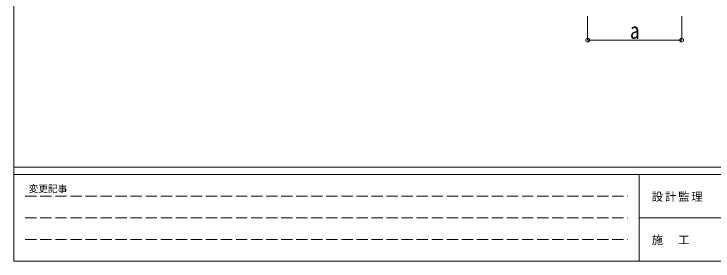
# Model space of a CAD drawing. Units: millimetres at full size, sheet at 1:40; details may follow other scales. Extents: x -11243 to 11243, y -7760 to 7760.
# Drawn here: x -11243 to -3813, y -7760 to -5132 of the extents above; entities that cross this region are included whole.
import ezdxf
from ezdxf.enums import TextEntityAlignment as Align

# ---------------------------------------------------------------- set-up
doc = ezdxf.new("R2010")
doc.units = ezdxf.units.MM
doc.header["$LTSCALE"] = 40
doc.header["$PDMODE"] = 32
doc.header["$PDSIZE"] = 40
doc.linetypes.add('DASHED3', pattern=[4, 3, -1])
doc.layers.add('0-6_OTH_LINE', color=6, linetype='Continuous', lineweight=9)
doc.layers.add('F-0_240', color=7, linetype='Continuous', lineweight=9)
doc.styles.add('ＭＳ ゴシック', font='')
doc.styles.get('ＭＳ ゴシック').set_extended_font_data('MS Gothic')

msp = doc.modelspace()

# ---------------------------------------------------------------- linework, layer by layer
at = {"layer": '0-6_OTH_LINE'}
for p, q in [((-5145.45, -5409.71), (-5145.45, -5154.17)), ((-4145.45, -5409.71), (-4145.45, -5154.17)), ((-5145.45, -5409.71), (-4145.45, -5409.71))]:
    msp.add_line(p, q, dxfattribs=at)
for p in [(-5145.45, -5409.71), (-4145.45, -5409.71)]:
    msp.add_point(p, dxfattribs=at)
at = {"layer": 'F-0_240', "color": 5}
for p, q in [((-11242.74, 7760), (-11242.74, -7760)), ((-11242.74, -6760), (10677.26, -6760)), ((-11242.74, -6840), (7121.58, -6840)), ((-4598.42, -6840), (-4598.42, -7760)), ((-4598.42, -7300), (3601.58, -7300)), ((-11242.74, -7760), (10677.26, -7760))]:
    msp.add_line(p, q, dxfattribs=at)
at = {"layer": 'F-0_240', "color": 4, "linetype": 'DASHED3'}
for p, q in [((-11122.75, -7070), (-4718.42, -7070)), ((-11122.75, -7300), (-4718.42, -7300)), ((-11122.75, -7530), (-4718.42, -7530))]:
    msp.add_line(p, q, dxfattribs=at)

# ---------------------------------------------------------------- texts
at = {"layer": '0-6_OTH_LINE', "color": 7, "style": 'ＭＳ ゴシック', "width": 0.85}
msp.add_text('a', height=176, dxfattribs=at).set_placement((-4695.45, -5449.71), align=Align.BOTTOM_LEFT)
at = {"layer": 'F-0_240', "style": 'ＭＳ ゴシック'}
msp.add_text('変更記事', height=73.31, dxfattribs=at).set_placement((-11086.44, -7050), align=Align.BOTTOM_LEFT)
at = {"layer": 'F-0_240', "char_height": 87.98, "attachment_point": 7, "style": 'ＭＳ ゴシック'}
for s, insert in [('\\T1.17;設計監理', (-4463.32, -7130)), ('\\T1.17;施\u3000工', (-4463.32, -7590))]:
    msp.add_mtext(s, dxfattribs=dict(at, insert=insert))

doc.saveas('drawing.dxf')
